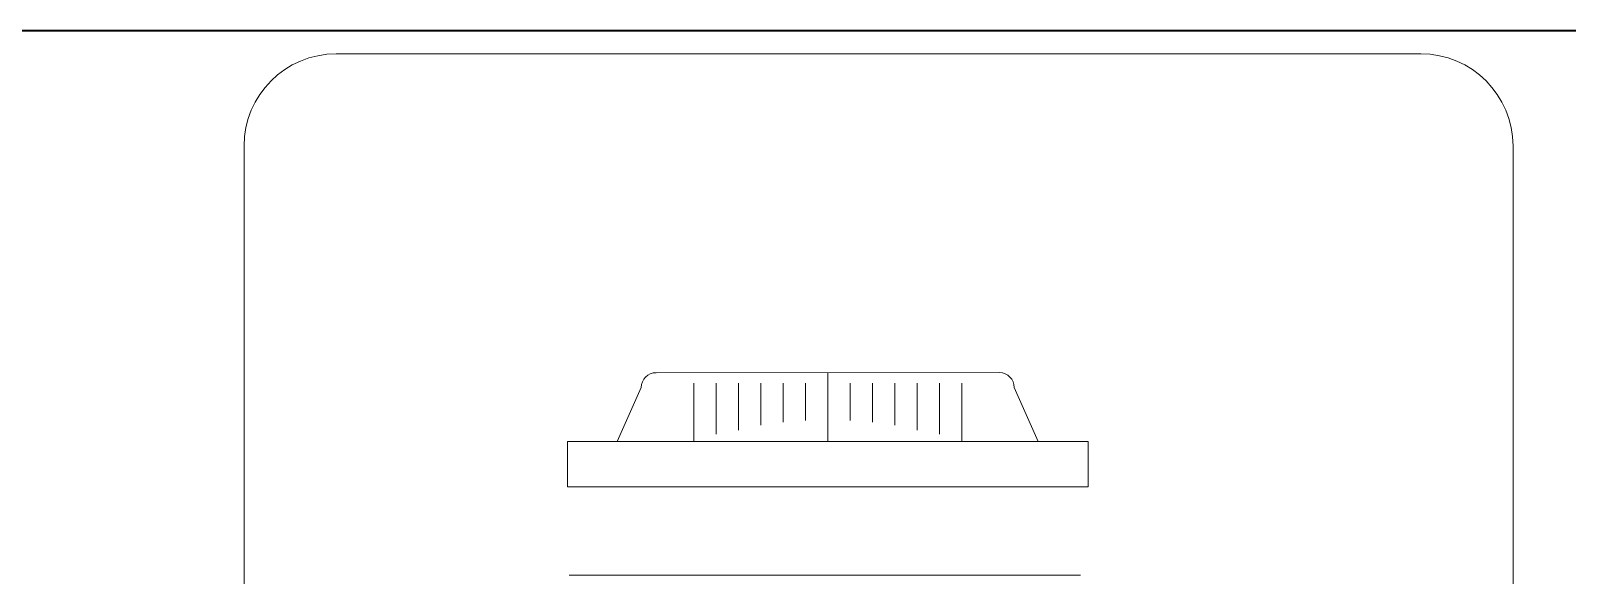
# Model space of a CAD drawing. Header units: millimetres. Extents: x 1393 to 3101, y -2944 to -480.
# Drawn here: x 2767.2 to 2900.4, y -2157 to -2109.8 of the extents above; entities that cross this region are included whole.
import ezdxf

# ---------------------------------------------------------------- set-up
doc = ezdxf.new("R2010")
doc.units = ezdxf.units.MM
doc.layers.add('DUVAR', color=7, linetype='Continuous', lineweight=40)
doc.layers.add('TEFRİŞ_İÇ', color=224, linetype='Continuous', lineweight=13)

# ---------------------------------------------------------------- blocks, each defined once
blk = doc.blocks.new('A$C22EE4B40')
at = {"layer": 'TEFRİŞ_İÇ', "linetype": 'Continuous'}
for p, q in [((1.02007, 1.353132), (0.079999, 1.353132)), ((-0.000001, 1.273132), (-0.000001, 0.632652)), ((1.10007, 0.632652), (1.10007, 1.273132)), ((0.357234, 1.076709), (0.654792, 1.076746)), ((0.389861, 1.017715), (0.389843, 1.067631)), ((0.409222, 1.023284), (0.409205, 1.067633)), ((0.428584, 1.026907), (0.428567, 1.067636)), ((0.447945, 1.031241), (0.447929, 1.067638)), ((0.467307, 1.033694), (0.46729, 1.06764)), ((0.486668, 1.03516), (0.486652, 1.067643)), ((0.506013, 1.076727), (0.506013, 1.01721)), ((0.50603, 1.035649), (0.506014, 1.067645)), ((0.525392, 1.035165), (0.525376, 1.067648)), ((0.544754, 1.033704), (0.544738, 1.06765)), ((0.564116, 1.031255), (0.5641, 1.067652)), ((0.583479, 1.026926), (0.583462, 1.067655)), ((0.602841, 1.023308), (0.602824, 1.067657)), ((0.622204, 1.017743), (0.622185, 1.067659)), ((0.323534, 1.017165), (0.344328, 1.0638)), ((0.688542, 1.01721), (0.667702, 1.063839)), ((0.281939, 0.901113), (0.725151, 0.901113))]:
    blk.add_line(p, q, dxfattribs=at)
at = {"layer": 'TEFRİŞ_İÇ', "linetype": 'Continuous', "flags": 128}
blk.add_lwpolyline([(0.280289, 0.977904), (0.280289, 1.01721), (0.731737, 1.01721), (0.731737, 0.977904)], close=True, dxfattribs=at)
at = {"layer": 'TEFRİŞ_İÇ', "linetype": 'Continuous'}
for centre, radius, start, end in [((0.079999, 1.273132), 0.08, 90, 180), ((1.02007, 1.273132), 0.08, 0, 90), ((0.357236, 1.063801), 0.012908, 90.00706, 180.00706), ((0.654794, 1.063838), 0.012908, 0.00706, 90.00706)]:
    blk.add_arc(centre, radius, start, end, dxfattribs=at)

msp = doc.modelspace()

# ---------------------------------------------------------------- linework, layer by layer
at = {"layer": 'DUVAR', "color": 5, "flags": 128}
msp.add_lwpolyline([(2972.05317, -2109.821931), (2632.053171, -2109.821931)], dxfattribs=at)

# ---------------------------------------------------------------- block references
at = {"layer": 'TEFRİŞ_İÇ', "linetype": 'Continuous', "lineweight": 15, "xscale": 100, "yscale": 100, "zscale": 100}
msp.add_blockref('A$C22EE4B40', (2785.706264, -2247.135124), dxfattribs=at)

doc.saveas('drawing.dxf')
